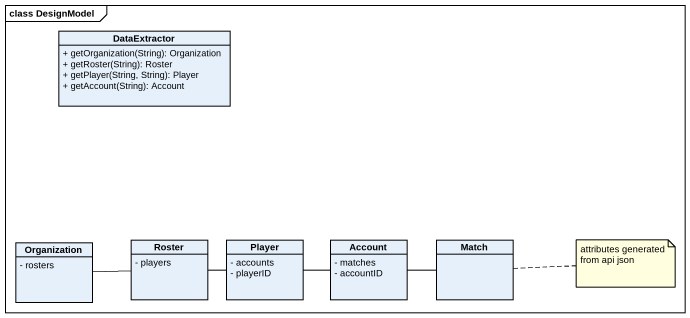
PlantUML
@startuml
mainframe class DesignModel
hide circle
hide empty members
skinparam classAttributeIconSize 0
class DataExtractor {
  + getOrganization(String): Organization
  + getRoster(String): Roster
  + getPlayer(String, String): Player
  + getAccount(String): Account
}
class Organization {
  - rosters
}
class Roster {
  - players
}
class Player {
  - accounts
  - playerID
}
class Account {
  - matches
  - accountID
}
class Match
Organization -right- Roster
Player -left- Roster
Account -left- Player
Account -right- Match
note right of Match : attributes generated from api json
@enduml
